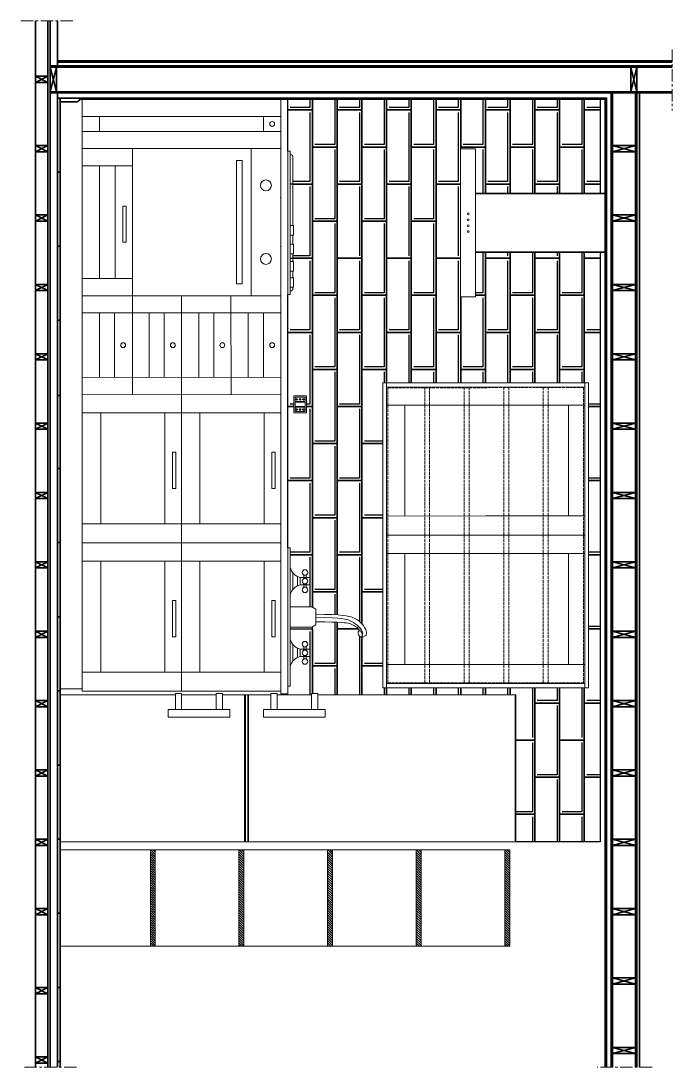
# Model space of a CAD drawing. Header units: millimetres. Extents: x 0 to 3008, y 0 to 49642.
# Drawn here: x 2319.1 to 2582.6, y 49217.6 to 49641 of the extents above; entities that cross this region are included whole.
import ezdxf

# ---------------------------------------------------------------- set-up
doc = ezdxf.new("R2010")
doc.units = ezdxf.units.MM
doc.linetypes.add('ACAD_ISO02W100', pattern=[15, 12, -3])
doc.linetypes.add('CENTERX2', pattern=[4, 2.5, -0.5, 0.5, -0.5])
for name, color, linetype, lineweight in [('A-ANNO-SYMBT', 1, 'ACAD_ISO02W100', 9), ('A-FURN', 251, 'Continuous', 18), ('A-LINE-GRPH', 1, 'CENTERX2', 13), ('A-WALL-FULL', 4, 'Continuous', 35)]:
    doc.layers.add(name, color=color, linetype=linetype, lineweight=lineweight)
doc.layers.add('ARREDI SEZIONATI', color=2, linetype='Continuous')

msp = doc.modelspace()

# ---------------------------------------------------------------- hatches: boundary and pattern name
at = {"layer": 'ARREDI SEZIONATI'}
h = msp.add_hatch(dxfattribs=at)
h.set_pattern_fill('ANSI31', color=256, scale=0.21, angle=-90)
h.paths.add_polyline_path([(2516.92, 49305.51), (2514.95, 49305.5), (2514.96, 49266.51), (2516.92, 49266.51)])
h.paths.add_polyline_path([(2481.06, 49305.5), (2479.06, 49305.5), (2479.06, 49266.51), (2481.06, 49266.51)])
h.paths.add_polyline_path([(2445.2, 49305.49), (2443.2, 49305.49), (2443.2, 49266.52), (2445.2, 49266.52)])
h.paths.add_polyline_path([(2409.33, 49305.49), (2407.33, 49305.49), (2407.33, 49266.53), (2409.33, 49266.53)])
h.paths.add_polyline_path([(2373.47, 49305.48), (2371.47, 49305.48), (2371.47, 49267.21), (2371.47, 49266.54), (2373.47, 49266.54)])

# ---------------------------------------------------------------- linework, layer by layer
at = {"layer": 'A-ANNO-SYMBT', "ltscale": 0.1}
for p, q in [((2546.76, 49492.59), (2467.54, 49492.56)), ((2467.59, 49373.12), (2467.54, 49492.56)), ((2482.48, 49373.13), (2482.48, 49492.57)), ((2484.48, 49373.13), (2484.48, 49492.57)), ((2498.48, 49373.14), (2498.48, 49492.57)), ((2500.48, 49373.14), (2500.48, 49492.57)), ((2514.48, 49373.14), (2514.48, 49492.58)), ((2516.48, 49373.14), (2516.48, 49492.58)), ((2530.48, 49373.15), (2530.48, 49492.58)), ((2532.48, 49373.15), (2532.48, 49492.59)), ((2546.76, 49492.59), (2546.81, 49373.16)), ((2546.81, 49373.16), (2467.59, 49373.12))]:
    msp.add_line(p, q, dxfattribs=at)
at = {"layer": 'A-FURN'}
for p, q in [((2427.06, 49609.3), (2343.92, 49609.3)), ((2343.92, 49609.3), (2343.92, 49589.3)), ((2424.25, 49589.3), (2424.25, 49609.3)), ((2424.26, 49609.3), (2424.26, 49491.49)), ((2427.06, 49609.3), (2427.06, 49491.49)), ((2424.26, 49602.3), (2343.92, 49602.3)), ((2350.92, 49602.3), (2350.92, 49596.3)), ((2417.25, 49596.3), (2417.25, 49602.3)), ((2424.25, 49596.3), (2343.92, 49596.3)), ((2424.25, 49589.3), (2343.92, 49589.3)), ((2343.92, 49589.3), (2343.92, 49529.8)), ((2364.25, 49529.8), (2364.25, 49589.3)), ((2412.25, 49529.8), (2412.25, 49589.3)), ((2424.25, 49529.8), (2424.25, 49589.3)), ((2427.06, 49588.3), (2428.06, 49588.3)), ((2428.06, 49588.3), (2428.06, 49530.3)), ((2428.06, 49588.3), (2428.06, 49586.8)), ((2428.06, 49586.8), (2428.56, 49586.8)), ((2497.01, 49589.2), (2497.01, 49529.4)), ((2503.01, 49589.2), (2497.01, 49589.2)), ((2503.01, 49529.4), (2503.01, 49589.2)), ((2408.55, 49584.55), (2406.33, 49584.55)), ((2406.33, 49584.55), (2406.33, 49534.55)), ((2408.55, 49584.55), (2408.55, 49534.55)), ((2429.06, 49586.18), (2429.06, 49558.16)), ((2364.25, 49582.3), (2343.92, 49582.3)), ((2350.92, 49582.3), (2350.92, 49536.8)), ((2357.25, 49536.8), (2357.25, 49582.3)), ((2357.25, 49537.12), (2357.25, 49581.99)), ((2503.01, 49571.3), (2555.51, 49571.3)), ((2503.01, 49547.3), (2503.01, 49571.3)), ((2555.51, 49571), (2503.01, 49571)), ((2360.28, 49566.05), (2361.68, 49566.05)), ((2360.28, 49551.41), (2360.28, 49566.05)), ((2361.68, 49566.05), (2361.68, 49551.41)), ((2428.06, 49558.16), (2429.42, 49558.16)), ((2429.42, 49558.16), (2429.42, 49554.3)), ((2428.06, 49554.3), (2429.42, 49554.3)), ((2429.06, 49554.3), (2429.06, 49550.62)), ((2361.68, 49551.41), (2360.28, 49551.41)), ((2428.06, 49550.62), (2429.42, 49550.62)), ((2429.42, 49550.62), (2429.42, 49546.75)), ((2428.06, 49546.75), (2429.42, 49546.75)), ((2429.06, 49546.75), (2429.06, 49543.65)), ((2555.51, 49547.6), (2503.01, 49547.6)), ((2503.01, 49547.6), (2555.51, 49547.6)), ((2555.51, 49547.3), (2503.01, 49547.3)), ((2428.06, 49543.65), (2429.42, 49543.65)), ((2429.42, 49543.65), (2429.42, 49539.79)), ((2364.25, 49536.8), (2343.92, 49536.8)), ((2428.06, 49539.79), (2429.42, 49539.79)), ((2428.06, 49537.08), (2429.42, 49537.08)), ((2429.06, 49539.79), (2429.06, 49537.08)), ((2429.42, 49537.08), (2429.42, 49533.22)), ((2406.33, 49534.55), (2408.55, 49534.55)), ((2428.06, 49533.22), (2429.42, 49533.22)), ((2428.56, 49531.8), (2428.06, 49531.8)), ((2428.06, 49531.8), (2428.56, 49531.8)), ((2429.06, 49533.22), (2429.06, 49532.42)), ((2424.25, 49529.8), (2343.92, 49529.8)), ((2343.92, 49529.8), (2343.92, 49489.73)), ((2364.25, 49529.8), (2364.29, 49489.79)), ((2424.25, 49529.8), (2364.25, 49529.8)), ((2370.92, 49529.81), (2370.92, 49529.8)), ((2384.08, 49529.8), (2384.08, 49369.73)), ((2404.08, 49529.8), (2404.12, 49489.79)), ((2411.08, 49529.81), (2411.08, 49529.8)), ((2424.25, 49529.8), (2412.25, 49529.8)), ((2424.25, 49489.8), (2424.25, 49529.8)), ((2428.06, 49530.3), (2427.06, 49530.3)), ((2503.01, 49529.4), (2497.01, 49529.4)), ((2424.25, 49522.8), (2343.92, 49522.8)), ((2424.25, 49522.8), (2343.92, 49522.8)), ((2350.92, 49522.8), (2350.92, 49496.74)), ((2356.92, 49522.8), (2356.95, 49496.74)), ((2370.92, 49522.8), (2370.95, 49496.76)), ((2377.08, 49522.8), (2377.08, 49496.76)), ((2391.08, 49522.8), (2391.08, 49496.77)), ((2397.09, 49522.8), (2397.11, 49496.78)), ((2411.09, 49522.8), (2411.11, 49496.79)), ((2417.25, 49496.8), (2417.25, 49522.8)), ((2343.91, 49496.73), (2424.24, 49496.8)), ((2465.54, 49494.56), (2548.76, 49494.59)), ((2465.59, 49371.08), (2465.54, 49494.56)), ((2467.01, 49371.08), (2467.01, 49494.56)), ((2547.34, 49494.59), (2547.34, 49432.87)), ((2548.76, 49494.59), (2548.76, 49371.16)), ((2548.76, 49494.59), (2548.76, 49371.16)), ((2343.92, 49489.73), (2424.25, 49489.8)), ((2343.92, 49369.73), (2343.92, 49489.73)), ((2350.92, 49489.74), (2350.92, 49489.73)), ((2424.26, 49491.49), (2424.26, 49368.73)), ((2427.06, 49491.49), (2427.06, 49368.73)), ((2467.01, 49492.84), (2547.34, 49492.91)), ((2507.18, 49485.47), (2467.01, 49485.47)), ((2474.47, 49485.47), (2474.47, 49440.6)), ((2547.34, 49485.5), (2507.18, 49485.5)), ((2540.63, 49440.64), (2540.63, 49485.5)), ((2377.38, 49482.36), (2343.92, 49482.36)), ((2351.38, 49482.36), (2351.38, 49437.49)), ((2424.26, 49482.4), (2377.38, 49482.36)), ((2377.38, 49437.49), (2377.38, 49482.36)), ((2391.54, 49482.4), (2391.54, 49437.53)), ((2417.54, 49437.53), (2417.54, 49482.4)), ((2380.41, 49466.42), (2381.8, 49466.42)), ((2380.41, 49451.79), (2380.41, 49466.42)), ((2381.8, 49466.42), (2381.8, 49451.79)), ((2420.57, 49466.45), (2421.97, 49466.45)), ((2420.57, 49451.82), (2420.57, 49466.45)), ((2421.97, 49466.45), (2421.97, 49451.82)), ((2381.8, 49451.79), (2380.41, 49451.79)), ((2421.97, 49451.82), (2420.57, 49451.82)), ((2467.01, 49440.6), (2507.18, 49440.64)), ((2507.18, 49440.64), (2547.34, 49440.64)), ((2343.92, 49437.49), (2377.38, 49437.49)), ((2377.38, 49437.49), (2424.26, 49437.53)), ((2547.34, 49432.87), (2467.01, 49432.87)), ((2547.34, 49432.87), (2547.34, 49371.16)), ((2424.25, 49429.77), (2343.92, 49429.77)), ((2427.06, 49427.77), (2428.06, 49427.77)), ((2428.06, 49427.77), (2428.06, 49371.77)), ((2377.38, 49422.36), (2343.92, 49422.36)), ((2351.38, 49422.36), (2351.38, 49377.49)), ((2377.38, 49377.49), (2377.38, 49422.36)), ((2424.26, 49422.32), (2377.38, 49422.32)), ((2391.54, 49422.32), (2391.54, 49377.46)), ((2417.54, 49377.46), (2417.54, 49422.32)), ((2507.18, 49425.43), (2467.01, 49425.43)), ((2474.47, 49425.47), (2474.47, 49380.6)), ((2547.34, 49425.43), (2507.18, 49425.43)), ((2540.63, 49380.56), (2540.63, 49425.43)), ((2429.06, 49417.8), (2429.06, 49410.73)), ((2431.06, 49412.35), (2431.06, 49416.16)), ((2433.56, 49415.77), (2433.56, 49416.77)), ((2434.56, 49415.77), (2434.56, 49416.77)), ((2428.06, 49409.77), (2428.06, 49404.27)), ((2433.56, 49412.77), (2433.56, 49411.77)), ((2434.56, 49412.77), (2434.56, 49411.77)), ((2380.41, 49406.42), (2381.8, 49406.42)), ((2380.41, 49391.79), (2380.41, 49406.42)), ((2381.8, 49406.42), (2381.8, 49391.79)), ((2420.57, 49406.38), (2421.97, 49406.38)), ((2420.57, 49391.75), (2420.57, 49406.38)), ((2421.97, 49406.38), (2421.97, 49391.75)), ((2428.06, 49405.77), (2428.06, 49393.77)), ((2428.06, 49405.16), (2428.06, 49394.38)), ((2428.06, 49404.8), (2428.06, 49394.74)), ((2436.87, 49403.84), (2428.06, 49403.84)), ((2436.87, 49403.84), (2438.37, 49402.91)), ((2438.37, 49402.91), (2438.37, 49396.54)), ((2436.87, 49395.61), (2438.37, 49396.54)), ((2436.87, 49395.61), (2428.06, 49395.61)), ((2428.06, 49395.27), (2428.06, 49389.77)), ((2455.81, 49394.15), (2455.91, 49394.28)), ((2457.22, 49391.71), (2457.09, 49391.9)), ((2457.36, 49392.78), (2457.25, 49392.42)), ((2458.66, 49392.24), (2457.42, 49391.62)), ((2458.78, 49392.31), (2458.66, 49392.24)), ((2458.83, 49392.48), (2458.78, 49392.31)), ((2381.8, 49391.79), (2380.41, 49391.79)), ((2421.97, 49391.75), (2420.57, 49391.75)), ((2429.06, 49388.8), (2429.06, 49381.73)), ((2433.56, 49386.77), (2433.56, 49387.77)), ((2434.56, 49386.77), (2434.56, 49387.77)), ((2456.79, 49391.73), (2457.3, 49391.63)), ((2457.3, 49391.63), (2457.22, 49391.71)), ((2457.42, 49391.62), (2457.3, 49391.63)), ((2431.06, 49383.35), (2431.06, 49387.16)), ((2433.56, 49383.77), (2433.56, 49382.77)), ((2434.56, 49383.77), (2434.56, 49382.77)), ((2467.01, 49380.56), (2507.18, 49380.56)), ((2507.18, 49380.56), (2547.34, 49380.56)), ((2343.92, 49377.49), (2377.38, 49377.49)), ((2377.38, 49377.49), (2424.26, 49377.46)), ((2343.92, 49370.73), (2334.96, 49370.73)), ((2343.92, 49369.73), (2343.92, 49370.73)), ((2428.06, 49371.77), (2427.06, 49371.77)), ((2465.59, 49371.08), (2548.76, 49371.16)), ((2547.34, 49372.84), (2467.01, 49372.84)), ((2381.62, 49368.28), (2334.92, 49368.28)), ((2424.26, 49369.73), (2343.92, 49369.73)), ((2384.12, 49368.78), (2381.62, 49368.78)), ((2381.62, 49368.78), (2381.62, 49368.28)), ((2381.62, 49368.28), (2381.62, 49362.28)), ((2384.12, 49368.28), (2384.12, 49368.78)), ((2384.12, 49368.28), (2398.12, 49368.28)), ((2384.12, 49362.28), (2384.12, 49368.28)), ((2400.62, 49368.78), (2398.12, 49368.78)), ((2398.12, 49368.78), (2398.12, 49368.28)), ((2398.12, 49368.28), (2398.12, 49362.28)), ((2400.62, 49362.28), (2400.62, 49368.78)), ((2420.22, 49368.28), (2400.62, 49368.28)), ((2409.62, 49368.28), (2409.62, 49308.78)), ((2409.92, 49368.28), (2409.92, 49308.78)), ((2410.92, 49368.28), (2410.92, 49308.78)), ((2411.22, 49368.28), (2411.22, 49308.78)), ((2422.72, 49368.78), (2420.22, 49368.78)), ((2420.22, 49368.78), (2420.22, 49368.28)), ((2420.22, 49368.28), (2420.22, 49362.28)), ((2422.72, 49368.28), (2422.72, 49368.78)), ((2436.72, 49368.28), (2422.72, 49368.28)), ((2422.72, 49362.28), (2422.72, 49368.28)), ((2424.26, 49368.73), (2427.06, 49368.73)), ((2439.22, 49368.78), (2436.72, 49368.78)), ((2436.72, 49368.78), (2436.72, 49368.28)), ((2436.72, 49368.28), (2436.72, 49362.28)), ((2439.22, 49368.28), (2439.22, 49368.78)), ((2519.42, 49368.28), (2439.22, 49368.28)), ((2439.22, 49362.28), (2439.22, 49368.28)), ((2519.12, 49368.28), (2519.12, 49308.78)), ((2519.42, 49308.78), (2519.42, 49368.28)), ((2378.62, 49362.28), (2378.62, 49359.28)), ((2403.62, 49362.28), (2378.62, 49362.28)), ((2381.62, 49362.28), (2378.62, 49362.28)), ((2403.62, 49362.28), (2403.62, 49359.28)), ((2417.22, 49362.28), (2417.22, 49359.28)), ((2442.22, 49362.28), (2417.22, 49362.28)), ((2417.22, 49362.28), (2417.22, 49359.28)), ((2442.22, 49362.28), (2417.22, 49362.28)), ((2420.22, 49362.28), (2417.22, 49362.28)), ((2442.22, 49359.28), (2442.22, 49362.28)), ((2442.22, 49359.28), (2442.22, 49362.28)), ((2378.62, 49359.28), (2403.62, 49359.28)), ((2417.22, 49359.28), (2442.22, 49359.28)), ((2417.22, 49359.28), (2442.22, 49359.28)), ((2334.92, 49308.78), (2519.42, 49308.78)), ((2516.92, 49305.51), (2334.97, 49305.48)), ((2371.47, 49267.21), (2371.47, 49305.48)), ((2371.47, 49266.49), (2371.47, 49305.48)), ((2371.47, 49266.49), (2371.47, 49305.48)), ((2373.47, 49267.21), (2373.47, 49305.48)), ((2373.47, 49266.49), (2373.47, 49305.48)), ((2407.33, 49266.51), (2407.33, 49305.5)), ((2409.33, 49266.51), (2409.33, 49305.5)), ((2443.2, 49266.52), (2443.2, 49305.52)), ((2445.2, 49266.52), (2445.2, 49305.52)), ((2479.06, 49266.51), (2479.06, 49305.5)), ((2481.06, 49266.51), (2481.06, 49305.5)), ((2514.93, 49305.5), (2514.94, 49266.51)), ((2514.93, 49305.5), (2514.94, 49266.51)), ((2514.94, 49305.5), (2514.95, 49266.51)), ((2514.95, 49305.5), (2514.96, 49266.51)), ((2516.92, 49305.51), (2516.92, 49266.51)), ((2516.92, 49305.51), (2516.92, 49266.51)), ((2516.92, 49305.51), (2516.92, 49266.51)), ((2516.92, 49305.51), (2516.92, 49266.51)), ((2516.92, 49305.51), (2516.92, 49266.51)), ((2516.92, 49305.51), (2516.92, 49266.51)), ((2516.92, 49266.51), (2334.98, 49266.55))]:
    msp.add_line(p, q, dxfattribs=at)
for points in [[(2434.59, 49489.26), (2434.59, 49482.38), (2429.59, 49482.38), (2429.59, 49489.26)], [(2434.07, 49488.77), (2434.07, 49486.99), (2430.06, 49486.99), (2430.06, 49488.77)], [(2434.07, 49486.72), (2434.07, 49484.95), (2430.06, 49484.95), (2430.06, 49486.72)], [(2434.07, 49484.68), (2434.07, 49482.91), (2430.06, 49482.91), (2430.06, 49484.68)], [(2432.06, 49415.77), (2436.06, 49415.77), (2436.06, 49412.77), (2432.06, 49412.77)], [(2432.06, 49386.77), (2436.06, 49386.77), (2436.06, 49383.77), (2432.06, 49383.77)]]:
    msp.add_lwpolyline(points, close=True, dxfattribs=at)
msp.add_lwpolyline([(2437.06, 49395.73), (2437.06, 49394.95), (2428.06, 49394.95)], dxfattribs=at)
for centre, radius in [((2420.75, 49599.31), 0.985), ((2418.25, 49574.43), 2.2), ((2500.03, 49562.89), 0.392), ((2500.03, 49560.5), 0.392), ((2500.03, 49558.11), 0.392), ((2500.03, 49555.72), 0.392), ((2500.03, 49555.72), 0.392), ((2418.25, 49544.68), 2.2), ((2360.44, 49509.75), 0.985), ((2380.58, 49509.8), 0.985), ((2400.6, 49509.79), 0.985), ((2420.75, 49509.8), 0.985), ((2434.06, 49417.77), 1.12), ((2434.06, 49414.27), 1.12), ((2434.06, 49410.77), 1.12), ((2434.06, 49388.77), 1.12), ((2434.06, 49385.27), 1.12), ((2434.06, 49381.77), 1.12)]:
    msp.add_circle(centre, radius, dxfattribs=at)
for centre, radius, start, end in [((2428.5, 49586.24), 0.571, 354.6408, 83.1247), ((2428.5, 49532.37), 0.571, 276.8753, 5.3592), ((2430.67, 49487.85), 0.268, 23.3666, 156.2003), ((2430.67, 49487.85), 0.268, 204.3243, 336.1088), ((2432.08, 49487.85), 0.268, 23.3666, 156.2003), ((2432.08, 49487.85), 0.268, 204.3243, 336.1088), ((2433.45, 49487.85), 0.268, 23.3666, 156.2003), ((2433.45, 49487.85), 0.268, 204.3243, 336.1088), ((2430.67, 49483.76), 0.268, 23.3666, 156.2003), ((2430.67, 49483.76), 0.268, 204.3243, 336.1088), ((2432.08, 49483.76), 0.268, 23.3666, 156.2003), ((2432.08, 49483.76), 0.268, 204.3243, 336.1088), ((2433.45, 49483.76), 0.268, 23.3666, 156.2003), ((2433.45, 49483.76), 0.268, 204.3243, 336.1088), ((2433.56, 49421.27), 5.7, 195.2551, 254.7449), ((2433.56, 49407.27), 5.7, 105.2551, 164.7449), ((2433.56, 49392.27), 5.7, 195.2551, 254.7449), ((2433.56, 49378.27), 5.7, 105.2551, 164.7449)]:
    msp.add_arc(centre, radius, start, end, dxfattribs=at)
for centre, start_param, end_param in [((2430.67, 49487.85), 8.545266, 10.307697), ((2430.67, 49487.85), 5.42058, 7.142383), ((2432.07, 49487.85), 8.545266, 10.307697), ((2432.07, 49487.85), 5.42058, 7.142383), ((2433.44, 49487.85), 8.545266, 10.307697), ((2433.44, 49487.85), 5.42058, 7.142383), ((2430.67, 49483.76), 8.545266, 10.307697), ((2430.67, 49483.76), 5.42058, 7.142383), ((2432.07, 49483.76), 8.545266, 10.307697), ((2432.07, 49483.76), 5.42058, 7.142383), ((2433.44, 49483.76), 8.545266, 10.307697), ((2433.44, 49483.76), 5.42058, 7.142383)]:
    msp.add_ellipse(centre, major_axis=(0.381, 0), ratio=0.372094, start_param=start_param, end_param=end_param, dxfattribs=at)
for points in [[(2453.45, 49399.5), (2451.44, 49400.26), (2449.35, 49400.73), (2438.37, 49400.9)], [(2452.07, 49398.35), (2450.79, 49398.9), (2449.47, 49399.34), (2438.37, 49399.65)], [(2452.05, 49397.09), (2450.66, 49397.46), (2449.23, 49397.7), (2438.37, 49397.81)], [(2455.87, 49394.84), (2454.77, 49395.92), (2453.43, 49396.72), (2451.96, 49397.18)], [(2457.37, 49393.75), (2456.14, 49395.82), (2454.29, 49397.43), (2452.07, 49398.35)], [(2458.6, 49394.73), (2457.55, 49396.91), (2455.71, 49398.62), (2453.45, 49399.51)], [(2455.53, 49393.53), (2455.52, 49393.37), (2455.53, 49393.21), (2455.56, 49393.05)], [(2455.63, 49393.92), (2455.57, 49393.8), (2455.54, 49393.66), (2455.53, 49393.53)], [(2455.56, 49393.05), (2455.6, 49392.88), (2455.65, 49392.72), (2455.72, 49392.57)], [(2455.84, 49394.16), (2455.75, 49394.1), (2455.67, 49394.02), (2455.63, 49393.92)], [(2455.72, 49392.57), (2455.79, 49392.41), (2455.88, 49392.27), (2455.98, 49392.14)], [(2456.13, 49394.23), (2456.03, 49394.24), (2455.93, 49394.22), (2455.84, 49394.16)], [(2455.91, 49394.27), (2456.04, 49394.45), (2456.02, 49394.69), (2455.87, 49394.84)], [(2455.98, 49392.14), (2456.07, 49392.02), (2456.18, 49391.93), (2456.3, 49391.84)], [(2456.47, 49394.1), (2456.37, 49394.17), (2456.25, 49394.22), (2456.13, 49394.23)], [(2456.79, 49393.8), (2456.7, 49393.92), (2456.59, 49394.02), (2456.47, 49394.1)], [(2457.04, 49393.38), (2456.98, 49393.53), (2456.89, 49393.67), (2456.79, 49393.8)], [(2456.93, 49391.78), (2457.02, 49391.84), (2457.09, 49391.93), (2457.14, 49392.03)], [(2457.2, 49392.9), (2457.17, 49393.06), (2457.12, 49393.23), (2457.04, 49393.38)], [(2457.14, 49392.03), (2457.19, 49392.15), (2457.23, 49392.29), (2457.24, 49392.42)], [(2457.24, 49392.42), (2457.25, 49392.58), (2457.24, 49392.74), (2457.2, 49392.9)], [(2457.36, 49392.78), (2457.51, 49393.09), (2457.51, 49393.44), (2457.37, 49393.75)], [(2458.83, 49392.48), (2458.99, 49393.23), (2458.91, 49394.02), (2458.6, 49394.73)], [(2456.3, 49391.84), (2456.4, 49391.77), (2456.51, 49391.73), (2456.63, 49391.72)], [(2456.58, 49391.73), (2456.7, 49391.7), (2456.82, 49391.72), (2456.93, 49391.78)], [(2456.63, 49391.72), (2456.68, 49391.71), (2456.74, 49391.71), (2456.79, 49391.73)]]:
    msp.add_open_spline(points, degree=3, dxfattribs=at)
for p in [(2424.25, 49569.47), (2424.25, 49549.64)]:
    msp.add_point(p, dxfattribs=at)
at = {"layer": 'A-LINE-GRPH', "ltscale": 2}
for p, q in [((2340.07, 49641), (2319.08, 49641)), ((2582.6, 49629.44), (2582.6, 49604.7)), ((2341.55, 49217.62), (2319.99, 49217.62)), ((2574.58, 49217.62), (2552.26, 49217.62))]:
    msp.add_line(p, q, dxfattribs=at)
at = {"layer": 'A-WALL-FULL'}
for p, q in [((2324.92, 49641), (2324.92, 49217.62)), ((2329.92, 49641), (2329.92, 49217.62)), ((2330.92, 49641), (2330.92, 49217.62)), ((2333.92, 49622.35), (2333.92, 49641)), ((2333.92, 49624.85), (2582.6, 49624.85)), ((2330.92, 49622.85), (2582.6, 49622.85)), ((2330.92, 49622.85), (2333.92, 49622.85)), ((2330.92, 49622.35), (2565.86, 49622.35)), ((2330.92, 49622.35), (2330.92, 49612.35)), ((2333.42, 49622.35), (2330.92, 49612.35)), ((2330.92, 49612.35), (2330.92, 49622.35)), ((2330.92, 49622.35), (2333.42, 49612.35)), ((2333.42, 49612.35), (2333.42, 49622.35)), ((2333.92, 49624.35), (2582.6, 49624.35)), ((2568.36, 49622.35), (2565.86, 49612.35)), ((2565.86, 49612.35), (2565.86, 49622.35)), ((2565.86, 49622.35), (2568.36, 49612.35)), ((2565.86, 49622.35), (2582.6, 49622.35)), ((2568.36, 49612.35), (2568.36, 49622.35)), ((2329.92, 49618.6), (2324.92, 49618.6)), ((2324.92, 49618.6), (2329.92, 49616.1)), ((2324.92, 49616.1), (2329.92, 49618.6)), ((2324.92, 49618.6), (2324.92, 49616.1)), ((2329.92, 49616.1), (2329.92, 49618.6)), ((2329.92, 49616.1), (2324.92, 49616.1)), ((2330.92, 49611.85), (2330.92, 49612.35)), ((2330.92, 49612.35), (2565.86, 49612.35)), ((2330.92, 49612.35), (2333.42, 49612.35)), ((2565.86, 49612.35), (2582.6, 49612.35)), ((2333.92, 49611.85), (2330.92, 49611.85)), ((2333.92, 49611.85), (2582.6, 49611.85)), ((2333.92, 49609.8), (2333.92, 49611.85)), ((2334.92, 49609.8), (2333.92, 49609.8)), ((2333.92, 49609.8), (2333.92, 49217.62)), ((2337.42, 49611.85), (2334.92, 49611.85)), ((2334.92, 49609.8), (2556.01, 49609.85)), ((2334.92, 49609.8), (2334.98, 49217.62)), ((2334.92, 49609.8), (2342.92, 49609.8)), ((2341.76, 49608.3), (2334.92, 49608.3)), ((2342.92, 49609.8), (2342.92, 49609.3)), ((2342.92, 49609.3), (2555.51, 49609.3)), ((2555.51, 49609.3), (2555.51, 49217.62)), ((2556.01, 49611.85), (2558.01, 49611.85)), ((2556.01, 49609.85), (2556.01, 49217.62)), ((2558.01, 49611.85), (2558.01, 49217.62)), ((2558.01, 49611.85), (2558.51, 49611.85)), ((2558.51, 49611.85), (2558.51, 49217.62)), ((2568.36, 49611.85), (2567.86, 49611.85)), ((2567.86, 49611.85), (2567.86, 49217.62)), ((2568.36, 49611.85), (2568.36, 49217.62)), ((2569.36, 49611.85), (2569.36, 49217.62)), ((2329.92, 49590.53), (2324.92, 49590.53)), ((2324.92, 49590.53), (2329.92, 49588.03)), ((2324.92, 49588.03), (2329.92, 49590.53)), ((2324.92, 49590.53), (2324.92, 49588.03)), ((2329.92, 49588.03), (2324.92, 49588.03)), ((2567.86, 49590.53), (2558.51, 49590.53)), ((2558.51, 49590.53), (2567.86, 49588.03)), ((2558.51, 49588.03), (2567.86, 49590.53)), ((2558.51, 49590.53), (2558.51, 49588.03)), ((2567.86, 49588.03), (2558.51, 49588.03)), ((2334.93, 49579.85), (2333.92, 49579.85)), ((2329.92, 49562.46), (2324.92, 49562.46)), ((2324.92, 49562.46), (2329.92, 49559.96)), ((2324.92, 49559.96), (2329.92, 49562.46)), ((2324.92, 49562.46), (2324.92, 49559.96)), ((2567.86, 49562.46), (2558.51, 49562.46)), ((2558.51, 49562.46), (2567.86, 49559.96)), ((2558.51, 49559.96), (2567.86, 49562.46)), ((2558.51, 49562.46), (2558.51, 49559.96)), ((2329.92, 49559.96), (2324.92, 49559.96)), ((2567.86, 49559.96), (2558.51, 49559.96)), ((2334.93, 49549.85), (2333.92, 49549.85)), ((2329.92, 49534.39), (2324.92, 49534.39)), ((2324.92, 49534.39), (2329.92, 49531.89)), ((2324.92, 49531.89), (2329.92, 49534.39)), ((2324.92, 49534.39), (2324.92, 49531.89)), ((2329.92, 49531.89), (2324.92, 49531.89)), ((2567.86, 49534.39), (2558.51, 49534.39)), ((2558.51, 49534.39), (2567.86, 49531.89)), ((2558.51, 49531.89), (2567.86, 49534.39)), ((2558.51, 49534.39), (2558.51, 49531.89)), ((2567.86, 49531.89), (2558.51, 49531.89)), ((2334.94, 49519.85), (2333.92, 49519.85)), ((2329.92, 49506.31), (2324.92, 49506.31)), ((2324.92, 49506.31), (2329.92, 49503.81)), ((2324.92, 49503.81), (2329.92, 49506.31)), ((2324.92, 49506.31), (2324.92, 49503.81)), ((2567.86, 49506.31), (2558.51, 49506.31)), ((2558.51, 49506.31), (2567.86, 49503.81)), ((2558.51, 49503.81), (2567.86, 49506.31)), ((2558.51, 49506.31), (2558.51, 49503.81)), ((2329.92, 49503.81), (2324.92, 49503.81)), ((2567.86, 49503.81), (2558.51, 49503.81)), ((2333.92, 49489.43), (2333.92, 49489.43)), ((2333.92, 49489.43), (2334.94, 49489.43)), ((2329.92, 49478.24), (2324.92, 49478.24)), ((2324.92, 49478.24), (2329.92, 49475.74)), ((2324.92, 49475.74), (2329.92, 49478.24)), ((2324.92, 49478.24), (2324.92, 49475.74)), ((2567.86, 49478.24), (2558.51, 49478.24)), ((2558.51, 49478.24), (2567.86, 49475.74)), ((2558.51, 49475.74), (2567.86, 49478.24)), ((2558.51, 49478.24), (2558.51, 49475.74)), ((2329.92, 49475.74), (2324.92, 49475.74)), ((2567.86, 49475.74), (2558.51, 49475.74)), ((2333.92, 49459.85), (2334.95, 49459.85)), ((2329.92, 49450.17), (2324.92, 49450.17)), ((2324.92, 49450.17), (2329.92, 49447.67)), ((2324.92, 49447.67), (2329.92, 49450.17)), ((2324.92, 49450.17), (2324.92, 49447.67)), ((2329.92, 49447.67), (2324.92, 49447.67)), ((2567.86, 49450.17), (2558.51, 49450.17)), ((2558.51, 49450.17), (2567.86, 49447.67)), ((2558.51, 49447.67), (2567.86, 49450.17)), ((2558.51, 49450.17), (2558.51, 49447.67)), ((2567.86, 49447.67), (2558.51, 49447.67)), ((2334.95, 49429.85), (2333.92, 49429.85)), ((2329.92, 49422.1), (2324.92, 49422.1)), ((2324.92, 49422.1), (2329.92, 49419.6)), ((2324.92, 49419.6), (2329.92, 49422.1)), ((2324.92, 49422.1), (2324.92, 49419.6)), ((2567.86, 49422.1), (2558.51, 49422.1)), ((2558.51, 49422.1), (2567.86, 49419.6)), ((2558.51, 49419.6), (2567.86, 49422.1)), ((2558.51, 49422.1), (2558.51, 49419.6)), ((2329.92, 49419.6), (2324.92, 49419.6)), ((2567.86, 49419.6), (2558.51, 49419.6)), ((2334.95, 49399.85), (2333.92, 49399.85)), ((2329.92, 49394.03), (2324.92, 49394.03)), ((2324.92, 49394.03), (2329.92, 49391.53)), ((2324.92, 49391.53), (2329.92, 49394.03)), ((2324.92, 49394.03), (2324.92, 49391.53)), ((2567.86, 49394.03), (2558.51, 49394.03)), ((2558.51, 49394.03), (2567.86, 49391.53)), ((2558.51, 49391.53), (2567.86, 49394.03)), ((2558.51, 49394.03), (2558.51, 49391.53)), ((2329.92, 49391.53), (2324.92, 49391.53)), ((2567.86, 49391.53), (2558.51, 49391.53)), ((2334.96, 49369.85), (2333.92, 49369.85)), ((2329.92, 49365.96), (2324.92, 49365.96)), ((2324.92, 49365.96), (2329.92, 49363.46)), ((2324.92, 49363.46), (2329.92, 49365.96)), ((2324.92, 49365.96), (2324.92, 49363.46)), ((2329.92, 49363.46), (2324.92, 49363.46)), ((2567.86, 49365.96), (2558.51, 49365.96)), ((2558.51, 49365.96), (2567.86, 49363.46)), ((2558.51, 49363.46), (2567.86, 49365.96)), ((2558.51, 49365.96), (2558.51, 49363.46)), ((2567.86, 49363.46), (2558.51, 49363.46)), ((2329.92, 49337.89), (2324.92, 49337.89)), ((2324.92, 49337.89), (2329.92, 49335.39)), ((2324.92, 49335.39), (2329.92, 49337.89)), ((2324.92, 49337.89), (2324.92, 49335.39)), ((2334.96, 49339.85), (2333.92, 49339.85)), ((2567.86, 49337.89), (2558.51, 49337.89)), ((2558.51, 49337.89), (2567.86, 49335.39)), ((2558.51, 49335.39), (2567.86, 49337.89)), ((2558.51, 49337.89), (2558.51, 49335.39)), ((2329.92, 49335.39), (2324.92, 49335.39)), ((2567.86, 49335.39), (2558.51, 49335.39)), ((2329.92, 49309.82), (2324.92, 49309.82)), ((2324.92, 49309.82), (2329.92, 49307.32)), ((2324.92, 49307.32), (2329.92, 49309.82)), ((2324.92, 49309.82), (2324.92, 49307.32)), ((2329.92, 49307.32), (2324.92, 49307.32)), ((2334.97, 49309.85), (2333.92, 49309.85)), ((2567.86, 49309.82), (2558.51, 49309.82)), ((2558.51, 49309.82), (2567.86, 49307.32)), ((2558.51, 49307.32), (2567.86, 49309.82)), ((2558.51, 49309.82), (2558.51, 49307.32)), ((2567.86, 49307.32), (2558.51, 49307.32)), ((2329.92, 49281.75), (2324.92, 49281.75)), ((2324.92, 49281.75), (2329.92, 49279.25)), ((2324.92, 49279.25), (2329.92, 49281.75)), ((2324.92, 49281.75), (2324.92, 49279.25)), ((2329.92, 49279.25), (2324.92, 49279.25)), ((2334.97, 49279.85), (2333.92, 49279.85)), ((2567.86, 49281.75), (2558.51, 49281.75)), ((2558.51, 49281.75), (2567.86, 49279.25)), ((2558.51, 49279.25), (2567.86, 49281.75)), ((2558.51, 49281.75), (2558.51, 49279.25)), ((2567.86, 49279.25), (2558.51, 49279.25)), ((2567.86, 49253.68), (2558.51, 49253.68)), ((2558.51, 49253.68), (2567.86, 49251.18)), ((2558.51, 49251.18), (2567.86, 49253.68)), ((2329.93, 49249.81), (2324.93, 49249.81)), ((2324.93, 49249.81), (2329.93, 49247.31)), ((2324.93, 49247.31), (2329.93, 49249.81)), ((2334.98, 49249.84), (2333.93, 49249.84)), ((2567.86, 49251.18), (2558.51, 49251.18)), ((2329.93, 49247.31), (2324.93, 49247.31)), ((2567.86, 49225.6), (2558.51, 49225.6)), ((2558.51, 49225.6), (2567.86, 49223.1)), ((2558.51, 49223.1), (2567.86, 49225.6)), ((2567.86, 49223.1), (2558.51, 49223.1)), ((2329.93, 49221.74), (2324.93, 49221.74)), ((2324.93, 49221.74), (2329.93, 49219.24)), ((2324.93, 49219.24), (2329.93, 49221.74)), ((2329.93, 49219.24), (2324.93, 49219.24)), ((2334.98, 49219.84), (2333.93, 49219.84))]:
    msp.add_line(p, q, dxfattribs=at)
msp.add_arc((2341.64, 49609.6), 1.3, 275.0869, 349.6695, dxfattribs=at)
at = {"layer": 'ARREDI SEZIONATI'}
for p, q in [((2436.06, 49609.3), (2436.06, 49605.95)), ((2446.06, 49609.3), (2446.06, 49590.95)), ((2456.06, 49609.3), (2456.06, 49605.95)), ((2466.06, 49609.3), (2466.06, 49590.95)), ((2476.06, 49609.3), (2476.06, 49605.95)), ((2486.06, 49609.3), (2486.06, 49590.95)), ((2496.06, 49609.3), (2496.06, 49605.95)), ((2506.06, 49609.3), (2506.06, 49590.95)), ((2516.06, 49609.3), (2516.06, 49605.95)), ((2526.06, 49609.3), (2526.06, 49590.95)), ((2536.06, 49609.3), (2536.06, 49605.95)), ((2546.06, 49609.3), (2546.06, 49590.95)), ((2553.51, 49609.3), (2553.51, 49571.3)), ((2436.06, 49605.95), (2428.06, 49605.95)), ((2436.06, 49603.95), (2436.06, 49575.95)), ((2456.06, 49605.95), (2448.06, 49605.95)), ((2456.06, 49603.95), (2456.06, 49575.95)), ((2476.06, 49605.95), (2468.06, 49605.95)), ((2476.06, 49603.95), (2476.06, 49575.95)), ((2496.06, 49605.95), (2488.06, 49605.95)), ((2496.06, 49603.95), (2496.06, 49575.95)), ((2516.06, 49605.95), (2508.06, 49605.95)), ((2516.06, 49603.95), (2516.06, 49575.95)), ((2536.06, 49605.95), (2528.06, 49605.95)), ((2536.06, 49603.95), (2536.06, 49575.95)), ((2553.51, 49605.95), (2548.06, 49605.95)), ((2446.06, 49590.95), (2438.06, 49590.95)), ((2466.06, 49590.95), (2458.06, 49590.95)), ((2486.06, 49590.95), (2478.06, 49590.95)), ((2506.06, 49590.95), (2498.06, 49590.95)), ((2526.06, 49590.95), (2518.06, 49590.95)), ((2546.06, 49590.95), (2538.06, 49590.95)), ((2446.06, 49588.95), (2446.06, 49560.95)), ((2466.06, 49588.95), (2466.06, 49560.95)), ((2486.06, 49588.95), (2486.06, 49560.95)), ((2506.06, 49588.95), (2506.06, 49571.3)), ((2526.06, 49588.95), (2526.06, 49571.3)), ((2546.06, 49588.95), (2546.06, 49571.3)), ((2436.06, 49575.95), (2429.06, 49575.95)), ((2436.06, 49573.95), (2436.06, 49545.95)), ((2456.06, 49575.95), (2448.06, 49575.95)), ((2456.06, 49573.95), (2456.06, 49545.95)), ((2476.06, 49575.95), (2468.06, 49575.95)), ((2476.06, 49573.95), (2476.06, 49545.95)), ((2496.06, 49575.95), (2488.06, 49575.95)), ((2496.06, 49573.95), (2496.06, 49545.95)), ((2516.06, 49575.95), (2508.06, 49575.95)), ((2516.06, 49573.95), (2516.06, 49571.3)), ((2536.06, 49575.95), (2528.06, 49575.95)), ((2536.06, 49573.95), (2536.06, 49571.3)), ((2553.51, 49575.95), (2548.06, 49575.95)), ((2446.06, 49560.95), (2438.06, 49560.95)), ((2446.06, 49558.95), (2446.06, 49530.95)), ((2466.06, 49560.95), (2458.06, 49560.95)), ((2466.06, 49558.95), (2466.06, 49530.95)), ((2486.06, 49560.95), (2478.06, 49560.95)), ((2486.06, 49558.95), (2486.06, 49530.95)), ((2436.06, 49545.95), (2429.06, 49545.95)), ((2506.06, 49547.3), (2506.06, 49530.95)), ((2516.06, 49547.3), (2516.06, 49545.95)), ((2526.06, 49547.3), (2526.06, 49530.95)), ((2536.06, 49547.3), (2536.06, 49545.95)), ((2546.06, 49547.3), (2546.06, 49530.95)), ((2553.51, 49547.3), (2553.51, 49308.78)), ((2436.06, 49543.95), (2436.06, 49515.95)), ((2456.06, 49543.95), (2456.06, 49515.95)), ((2476.06, 49543.95), (2476.06, 49515.95)), ((2496.06, 49543.95), (2496.06, 49515.95)), ((2516.06, 49543.95), (2516.06, 49515.95)), ((2536.06, 49543.95), (2536.06, 49515.95)), ((2446.06, 49530.95), (2438.06, 49530.95)), ((2446.06, 49528.95), (2446.06, 49500.95)), ((2466.06, 49530.95), (2458.06, 49530.95)), ((2466.06, 49528.95), (2466.06, 49500.95)), ((2486.06, 49530.95), (2478.06, 49530.95)), ((2486.06, 49528.95), (2486.06, 49500.95)), ((2506.06, 49530.95), (2503.01, 49530.95)), ((2506.06, 49528.95), (2506.06, 49500.95)), ((2526.06, 49530.95), (2518.06, 49530.95)), ((2526.06, 49528.95), (2526.06, 49500.95)), ((2546.06, 49530.95), (2538.06, 49530.95)), ((2546.06, 49528.95), (2546.06, 49500.95)), ((2436.06, 49515.95), (2428.06, 49515.95)), ((2456.06, 49515.95), (2448.06, 49515.95)), ((2476.06, 49515.95), (2468.06, 49515.95)), ((2496.06, 49515.95), (2488.06, 49515.95)), ((2516.06, 49515.95), (2508.06, 49515.95)), ((2536.06, 49515.95), (2528.06, 49515.95)), ((2553.51, 49515.95), (2548.06, 49515.95)), ((2436.06, 49513.95), (2436.06, 49485.95)), ((2456.06, 49513.95), (2456.06, 49485.95)), ((2476.06, 49513.95), (2476.06, 49494.56)), ((2496.06, 49513.95), (2496.06, 49494.57)), ((2516.06, 49513.95), (2516.06, 49494.58)), ((2536.06, 49513.95), (2536.06, 49494.59)), ((2446.06, 49500.95), (2438.06, 49500.95)), ((2446.06, 49498.95), (2446.06, 49470.95)), ((2466.06, 49500.95), (2458.06, 49500.95)), ((2466.06, 49498.95), (2466.06, 49494.56)), ((2486.06, 49500.95), (2478.06, 49500.95)), ((2486.06, 49498.95), (2486.06, 49494.56)), ((2506.06, 49500.95), (2498.06, 49500.95)), ((2506.06, 49498.95), (2506.06, 49494.57)), ((2526.06, 49500.95), (2518.06, 49500.95)), ((2526.06, 49498.95), (2526.06, 49494.58)), ((2546.06, 49500.95), (2538.06, 49500.95)), ((2546.06, 49498.95), (2546.06, 49494.58)), ((2429.59, 49485.95), (2428.06, 49485.95)), ((2436.06, 49485.95), (2434.59, 49485.95)), ((2456.06, 49485.95), (2448.06, 49485.95)), ((2553.51, 49485.95), (2548.76, 49485.95)), ((2436.06, 49483.95), (2436.06, 49455.95)), ((2456.06, 49483.95), (2456.06, 49455.95)), ((2446.06, 49470.95), (2438.06, 49470.95)), ((2446.06, 49468.95), (2446.06, 49440.95)), ((2465.55, 49470.95), (2458.06, 49470.95)), ((2436.06, 49455.95), (2428.06, 49455.95)), ((2456.06, 49455.95), (2448.06, 49455.95)), ((2553.51, 49455.95), (2548.76, 49455.95)), ((2436.06, 49453.95), (2436.06, 49425.95)), ((2456.06, 49453.95), (2456.06, 49425.95)), ((2446.06, 49440.95), (2438.06, 49440.95)), ((2446.06, 49438.95), (2446.06, 49410.95)), ((2465.56, 49440.95), (2458.06, 49440.95)), ((2436.06, 49425.95), (2428.06, 49425.95)), ((2456.06, 49425.95), (2448.06, 49425.95)), ((2553.51, 49425.95), (2548.76, 49425.95)), ((2436.06, 49423.95), (2436.06, 49403.84)), ((2456.06, 49423.95), (2456.06, 49397.97)), ((2446.06, 49410.95), (2438.06, 49410.95)), ((2446.06, 49408.95), (2446.06, 49400.67)), ((2465.57, 49410.95), (2458.06, 49410.95)), ((2446.06, 49397.67), (2446.06, 49380.95)), ((2436.06, 49393.95), (2436.06, 49368.28)), ((2456.06, 49392.04), (2456.06, 49368.28)), ((2553.51, 49395.95), (2548.76, 49395.95)), ((2446.06, 49380.95), (2438.06, 49380.95)), ((2465.59, 49380.95), (2458.06, 49380.95)), ((2446.06, 49378.95), (2446.06, 49368.28)), ((2466.06, 49371.08), (2466.06, 49368.28)), ((2476.06, 49371.09), (2476.06, 49368.28)), ((2486.06, 49371.1), (2486.06, 49368.28)), ((2496.06, 49371.11), (2496.06, 49368.28)), ((2506.06, 49371.12), (2506.06, 49368.28)), ((2516.06, 49371.13), (2516.06, 49368.28)), ((2526.06, 49371.14), (2526.06, 49350.95)), ((2536.06, 49371.15), (2536.06, 49365.95)), ((2546.06, 49371.15), (2546.06, 49350.95)), ((2546.06, 49371.15), (2546.06, 49365.95)), ((2536.06, 49365.95), (2528.06, 49365.95)), ((2536.06, 49363.95), (2536.06, 49335.95)), ((2553.51, 49365.95), (2548.06, 49365.95)), ((2526.06, 49348.95), (2526.06, 49320.95)), ((2546.06, 49348.95), (2546.06, 49320.95)), ((2536.06, 49335.95), (2528.06, 49335.95)), ((2536.06, 49333.95), (2536.06, 49308.78)), ((2553.51, 49335.95), (2548.06, 49335.95)), ((2526.06, 49320.95), (2519.42, 49320.95)), ((2546.06, 49320.95), (2538.06, 49320.95)), ((2526.06, 49318.95), (2526.06, 49308.78)), ((2546.06, 49318.95), (2546.06, 49308.78)), ((2553.51, 49308.78), (2519.12, 49308.78))]:
    msp.add_line(p, q, dxfattribs=at)
for points in [[(2437.06, 49609.3), (2437.06, 49604.95), (2427.06, 49604.95), (2427.06, 49609.3)], [(2447.06, 49609.3), (2447.06, 49589.95), (2437.06, 49589.95), (2437.06, 49609.3)], [(2457.06, 49609.3), (2457.06, 49604.95), (2447.06, 49604.95), (2447.06, 49609.3)], [(2467.06, 49609.3), (2467.06, 49589.95), (2457.06, 49589.95), (2457.06, 49609.3)], [(2477.06, 49609.3), (2477.06, 49604.95), (2467.06, 49604.95), (2467.06, 49609.3)], [(2487.06, 49609.3), (2487.06, 49589.95), (2477.06, 49589.95), (2477.06, 49609.3)], [(2497.06, 49609.3), (2497.06, 49604.95), (2487.06, 49604.95), (2487.06, 49609.3)], [(2507.06, 49609.3), (2507.06, 49589.95), (2497.06, 49589.95), (2497.06, 49609.3)], [(2517.06, 49609.3), (2517.06, 49604.95), (2507.06, 49604.95), (2507.06, 49609.3)], [(2527.06, 49609.3), (2527.06, 49589.95), (2517.06, 49589.95), (2517.06, 49609.3)], [(2537.06, 49609.3), (2537.06, 49604.95), (2527.06, 49604.95), (2527.06, 49609.3)], [(2547.06, 49609.3), (2547.06, 49589.95), (2537.06, 49589.95), (2537.06, 49609.3)], [(2553.51, 49604.95), (2547.06, 49604.95), (2547.06, 49609.3)], [(2427.06, 49588.3), (2427.06, 49604.95), (2437.06, 49604.95), (2437.06, 49574.95), (2428.06, 49574.95)], [(2497.01, 49574.95), (2487.06, 49574.95), (2487.06, 49604.95), (2497.06, 49604.95), (2497.06, 49589.2)], [(2553.51, 49574.95), (2547.06, 49574.95), (2547.06, 49604.95), (2553.51, 49604.95)], [(2497.06, 49589.2), (2497.06, 49589.95), (2507.06, 49589.95), (2507.06, 49571.3)], [(2517.06, 49571.3), (2517.06, 49589.95), (2527.06, 49589.95), (2527.06, 49571.3)], [(2537.06, 49571.3), (2537.06, 49589.95), (2547.06, 49589.95), (2547.06, 49571.3)], [(2429.06, 49574.95), (2437.06, 49574.95), (2437.06, 49544.95), (2429.06, 49544.95)], [(2497.01, 49544.95), (2487.06, 49544.95), (2487.06, 49574.95), (2497.01, 49574.95)], [(2507.06, 49571.3), (2507.06, 49574.95), (2517.06, 49574.95), (2517.06, 49571.3)], [(2527.06, 49571.3), (2527.06, 49574.95), (2537.06, 49574.95), (2537.06, 49571.3)], [(2547.06, 49571.3), (2547.06, 49574.95), (2553.51, 49574.95)], [(2428.06, 49544.95), (2437.06, 49544.95), (2437.06, 49514.95), (2427.06, 49514.95), (2427.06, 49530.3)], [(2497.06, 49529.4), (2497.06, 49514.95), (2487.06, 49514.95), (2487.06, 49544.95), (2497.01, 49544.95)], [(2507.06, 49547.3), (2507.06, 49529.95), (2503.01, 49529.95)], [(2517.06, 49547.3), (2517.06, 49544.95), (2507.06, 49544.95), (2507.06, 49547.3)], [(2527.06, 49547.3), (2527.06, 49529.95), (2517.06, 49529.95), (2517.06, 49547.3)], [(2537.06, 49547.3), (2537.06, 49544.95), (2527.06, 49544.95), (2527.06, 49547.3)], [(2547.06, 49547.3), (2547.06, 49529.95), (2537.06, 49529.95), (2537.06, 49547.3)], [(2553.51, 49544.95), (2547.06, 49544.95), (2547.06, 49547.3)], [(2553.51, 49514.95), (2547.06, 49514.95), (2547.06, 49544.95), (2553.51, 49544.95)], [(2503.01, 49529.95), (2507.06, 49529.95), (2507.06, 49499.95), (2497.06, 49499.95), (2497.06, 49529.4)], [(2429.59, 49484.95), (2427.06, 49484.95), (2427.06, 49514.95), (2437.06, 49514.95), (2437.06, 49484.95), (2434.59, 49484.95)], [(2467.06, 49494.56), (2467.06, 49514.95), (2477.06, 49514.95), (2477.06, 49494.56)], [(2487.06, 49494.56), (2487.06, 49514.95), (2497.06, 49514.95), (2497.06, 49494.57)], [(2507.06, 49494.57), (2507.06, 49514.95), (2517.06, 49514.95), (2517.06, 49494.58)], [(2527.06, 49494.58), (2527.06, 49514.95), (2537.06, 49514.95), (2537.06, 49494.59)], [(2547.06, 49494.59), (2547.06, 49514.95), (2553.51, 49514.95)], [(2465.55, 49469.95), (2457.06, 49469.95), (2457.06, 49499.95), (2467.06, 49499.95), (2467.06, 49494.56)], [(2477.06, 49494.56), (2477.06, 49499.95), (2487.06, 49499.95), (2487.06, 49494.56)], [(2497.06, 49494.57), (2497.06, 49499.95), (2507.06, 49499.95), (2507.06, 49494.57)], [(2517.06, 49494.58), (2517.06, 49499.95), (2527.06, 49499.95), (2527.06, 49494.58)], [(2537.06, 49494.58), (2537.06, 49499.95), (2547.06, 49499.95), (2547.06, 49494.58)], [(2434.59, 49484.95), (2437.06, 49484.95), (2437.06, 49454.95), (2427.06, 49454.95), (2427.06, 49484.95), (2429.59, 49484.95)], [(2553.51, 49484.95), (2548.76, 49484.95)], [(2548.76, 49484.95), (2553.51, 49484.95)], [(2465.56, 49439.95), (2457.06, 49439.95), (2457.06, 49469.95), (2465.55, 49469.95)], [(2427.06, 49427.77), (2427.06, 49454.95), (2437.06, 49454.95), (2437.06, 49424.95), (2428.06, 49424.95)], [(2553.51, 49454.95), (2548.76, 49454.95)], [(2548.76, 49454.95), (2553.51, 49454.95)], [(2465.58, 49409.95), (2457.06, 49409.95), (2457.06, 49439.95), (2465.56, 49439.95)], [(2428.06, 49424.95), (2437.06, 49424.95), (2437.06, 49403.72)], [(2447.06, 49400.61), (2447.06, 49424.95), (2457.06, 49424.95), (2457.06, 49397.01)], [(2553.51, 49424.95), (2548.76, 49424.95)], [(2548.76, 49424.95), (2553.51, 49424.95)], [(2437.06, 49403.72), (2437.06, 49409.95), (2447.06, 49409.95), (2447.06, 49400.61)], [(2457.06, 49397.01), (2457.06, 49409.95), (2465.58, 49409.95)], [(2447.06, 49397.64), (2447.06, 49379.95), (2437.06, 49379.95), (2437.06, 49395.73)], [(2455.75, 49394.95), (2447.06, 49394.95), (2447.06, 49397.64)], [(2428.06, 49394.95), (2437.06, 49394.95), (2437.06, 49368.78)], [(2447.06, 49368.28), (2447.06, 49394.95), (2455.75, 49394.95)], [(2553.51, 49394.95), (2548.76, 49394.95)], [(2548.76, 49394.95), (2553.51, 49394.95)], [(2465.59, 49379.95), (2457.06, 49379.95), (2457.06, 49391.68)], [(2457.06, 49391.68), (2457.06, 49368.28)], [(2437.06, 49368.78), (2437.06, 49379.95), (2447.06, 49379.95), (2447.06, 49368.28)], [(2457.06, 49368.28), (2457.06, 49379.95), (2465.59, 49379.95)], [(2467.06, 49371.08), (2467.06, 49368.28)], [(2467.06, 49368.28), (2467.06, 49371.08)], [(2477.06, 49371.09), (2477.06, 49368.28)], [(2477.06, 49368.28), (2477.06, 49371.09)], [(2487.06, 49371.1), (2487.06, 49368.28)], [(2487.06, 49368.28), (2487.06, 49371.1)], [(2497.06, 49371.11), (2497.06, 49368.28)], [(2497.06, 49368.28), (2497.06, 49371.11)], [(2507.06, 49371.12), (2507.06, 49368.28)], [(2507.06, 49368.28), (2507.06, 49371.12)], [(2517.06, 49371.13), (2517.06, 49368.28)], [(2517.06, 49368.28), (2517.06, 49371.13)], [(2527.06, 49371.14), (2527.06, 49349.95), (2519.42, 49349.95)], [(2537.06, 49371.15), (2537.06, 49364.95), (2527.06, 49364.95), (2527.06, 49371.14)], [(2547.06, 49371.16), (2547.06, 49349.95), (2537.06, 49349.95), (2537.06, 49371.15)], [(2553.51, 49364.95), (2547.06, 49364.95), (2547.06, 49371.16)], [(2553.51, 49334.95), (2547.06, 49334.95), (2547.06, 49364.95), (2553.51, 49364.95)], [(2519.42, 49349.95), (2527.06, 49349.95), (2527.06, 49319.95), (2519.42, 49319.95)], [(2527.06, 49308.78), (2527.06, 49334.95), (2537.06, 49334.95), (2537.06, 49308.78)], [(2547.06, 49308.78), (2547.06, 49334.95), (2553.51, 49334.95)], [(2519.42, 49319.95), (2527.06, 49319.95), (2527.06, 49308.78)], [(2537.06, 49308.78), (2537.06, 49319.95), (2547.06, 49319.95), (2547.06, 49308.78)]]:
    msp.add_lwpolyline(points, dxfattribs=at)
for points in [[(2457.06, 49604.95), (2457.06, 49574.95), (2447.06, 49574.95), (2447.06, 49604.95)], [(2477.06, 49604.95), (2477.06, 49574.95), (2467.06, 49574.95), (2467.06, 49604.95)], [(2517.06, 49604.95), (2517.06, 49574.95), (2507.06, 49574.95), (2507.06, 49604.95)], [(2537.06, 49604.95), (2537.06, 49574.95), (2527.06, 49574.95), (2527.06, 49604.95)], [(2447.06, 49589.95), (2447.06, 49559.95), (2437.06, 49559.95), (2437.06, 49589.95)], [(2467.06, 49589.95), (2467.06, 49559.95), (2457.06, 49559.95), (2457.06, 49589.95)], [(2487.06, 49589.95), (2487.06, 49559.95), (2477.06, 49559.95), (2477.06, 49589.95)], [(2457.06, 49574.95), (2457.06, 49544.95), (2447.06, 49544.95), (2447.06, 49574.95)], [(2477.06, 49574.95), (2477.06, 49544.95), (2467.06, 49544.95), (2467.06, 49574.95)], [(2447.06, 49559.95), (2447.06, 49529.95), (2437.06, 49529.95), (2437.06, 49559.95)], [(2467.06, 49559.95), (2467.06, 49529.95), (2457.06, 49529.95), (2457.06, 49559.95)], [(2487.06, 49559.95), (2487.06, 49529.95), (2477.06, 49529.95), (2477.06, 49559.95)], [(2457.06, 49544.95), (2457.06, 49514.95), (2447.06, 49514.95), (2447.06, 49544.95)], [(2477.06, 49544.95), (2477.06, 49514.95), (2467.06, 49514.95), (2467.06, 49544.95)], [(2517.06, 49544.95), (2517.06, 49514.95), (2507.06, 49514.95), (2507.06, 49544.95)], [(2537.06, 49544.95), (2537.06, 49514.95), (2527.06, 49514.95), (2527.06, 49544.95)], [(2447.06, 49529.95), (2447.06, 49499.95), (2437.06, 49499.95), (2437.06, 49529.95)], [(2467.06, 49529.95), (2467.06, 49499.95), (2457.06, 49499.95), (2457.06, 49529.95)], [(2487.06, 49529.95), (2487.06, 49499.95), (2477.06, 49499.95), (2477.06, 49529.95)], [(2527.06, 49529.95), (2527.06, 49499.95), (2517.06, 49499.95), (2517.06, 49529.95)], [(2547.06, 49529.95), (2547.06, 49499.95), (2537.06, 49499.95), (2537.06, 49529.95)], [(2457.06, 49514.95), (2457.06, 49484.95), (2447.06, 49484.95), (2447.06, 49514.95)], [(2447.06, 49499.95), (2447.06, 49469.95), (2437.06, 49469.95), (2437.06, 49499.95)], [(2457.06, 49484.95), (2457.06, 49454.95), (2447.06, 49454.95), (2447.06, 49484.95)], [(2447.06, 49469.95), (2447.06, 49439.95), (2437.06, 49439.95), (2437.06, 49469.95)], [(2457.06, 49454.95), (2457.06, 49424.95), (2447.06, 49424.95), (2447.06, 49454.95)], [(2447.06, 49439.95), (2447.06, 49409.95), (2437.06, 49409.95), (2437.06, 49439.95)], [(2537.06, 49364.95), (2537.06, 49334.95), (2527.06, 49334.95), (2527.06, 49364.95)], [(2547.06, 49349.95), (2547.06, 49319.95), (2537.06, 49319.95), (2537.06, 49349.95)]]:
    msp.add_lwpolyline(points, close=True, dxfattribs=at)

doc.saveas('drawing.dxf')
